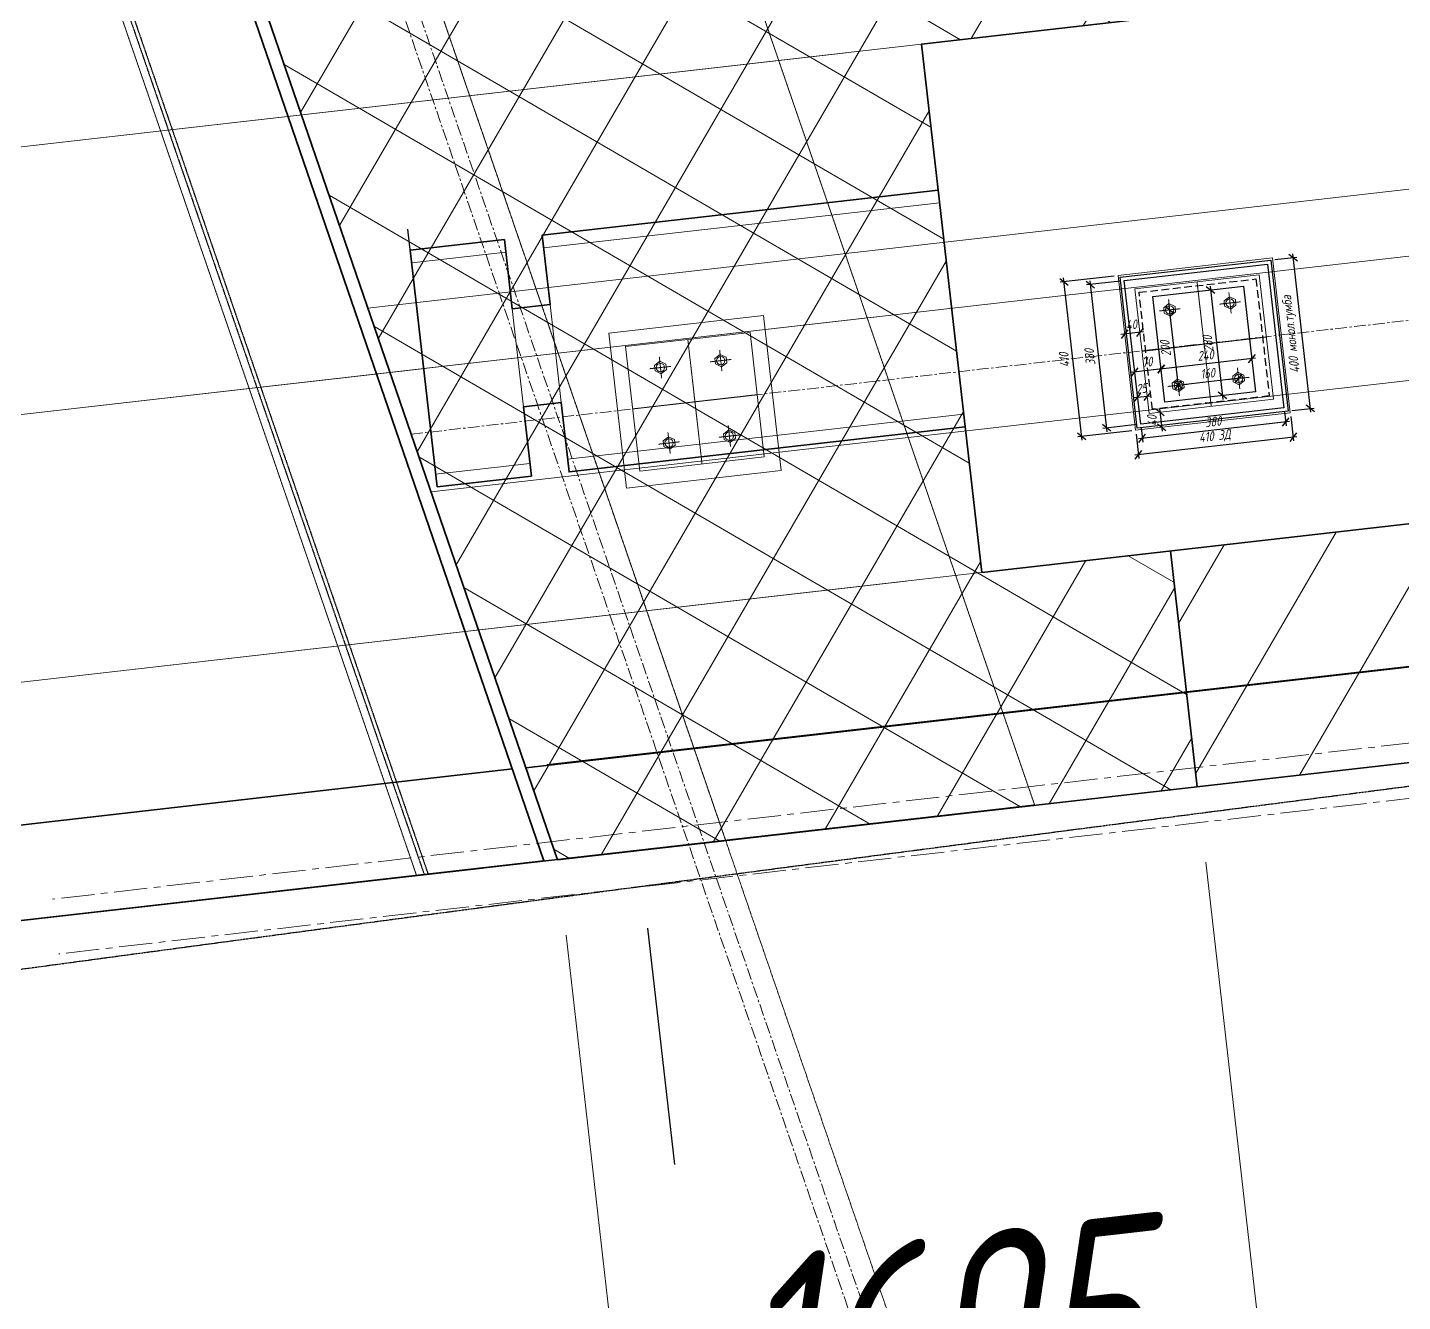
# Model space of a CAD drawing. Header units: millimetres. Extents: x 265754 to 14267433, y -6145605 to 2433772.
# Drawn here: x 7883806 to 7887428, y -587764 to -584410 of the extents above; entities that cross this region are included whole.
import ezdxf

# ---------------------------------------------------------------- set-up
doc = ezdxf.new("R2010")
doc.units = ezdxf.units.MM
for name, pattern in [('невидимая', [9.524999999999999, 6.35, -3.175]), ('осевая', [2, 1.25, -0.25, 0.25, -0.25]), ('осеваяX2', [4, 2.5, -0.5, 0.5, -0.5]), ('Штриховая', [3, 2, -1])]:
    doc.linetypes.add(name, pattern=pattern)
for name, color, linetype, lineweight in [('ИС_Med', 7, 'Continuous', 35), ('ИС_Невид', 4, 'Штриховая', 18), ('ИС_ОПОР_Невид_ригель', 6, 'Штриховая', 18), ('ИС_Ось', 3, 'осевая', 18), ('ИС_РЗМ', 3, 'Continuous', 18), ('ИС_Тон', 3, 'Continuous', 18), ('ИС_Штр', 3, 'Continuous', 9), ('МДП_Ось', 1, 'осеваяX2', 30)]:
    doc.layers.add(name, color=color, linetype=linetype, lineweight=lineweight)
doc.layers.add('ИС_Невидимая', color=4, linetype='невидимая')
doc.styles.add('0', font='isocpeur.ttf', dxfattribs={"width": 0.8, "oblique": 15})
doc.dimstyles.new('М10', dxfattribs={"dimscale": 10, "dimtxt": 2.5, "dimasz": 2, "dimexe": 1, "dimexo": 1, "dimgap": 1, "dimtad": 1, "dimdec": 0, "dimtxsty": '0', "dimblk1": 'OBLIQUE', "dimblk2": 'OBLIQUE', "dimsah": 1, "dimcen": 2.5, "dimdle": 1, "dimclrd": 256, "dimclre": 256, "dimclrt": 256, "dimaunit": 1, "dimadec": 0, "dimazin": 0, "dimtfac": 0.75, "dimtdec": 0, "dimtmove": 1, "dimatfit": 2, "dimldrblk": 'OBLIQUE', "dimfxl": 1, "dimtolj": 1, "dimtzin": 0, "dimlwd": -1, "dimlwe": -1, "dimarcsym": 0})
doc.dimstyles.new('М200', dxfattribs={"dimscale": 200, "dimtxt": 2.5, "dimasz": 2, "dimexe": 1, "dimexo": 1, "dimgap": 0.8, "dimtad": 1, "dimdec": 0, "dimzin": 0, "dimdsep": 46, "dimtxsty": '0', "dimblk": 'OBLIQUE', "dimcen": 0.09, "dimdle": 1, "dimclrd": 256, "dimclre": 256, "dimclrt": 256, "dimadec": 4, "dimazin": 0, "dimtfac": 1, "dimtdec": 0, "dimtmove": 1, "dimatfit": 2, "dimfxl": 1, "dimtolj": 1, "dimtzin": 0, "dimlwd": -1, "dimarcsym": 0})

# ---------------------------------------------------------------- blocks, each defined once
blk = doc.blocks.new('болт БО')
at = {"layer": 'ИС_Тон', "linetype": 'осевая'}
for p, q in [((-27.8473755350301, 0.1288116181356145), (27.84737553503055, -0.1288116181353871)), ((-0.1288116180771794, -27.84737553508876), (0.1288116183113743, 27.84737553520426))]:
    blk.add_line(p, q, dxfattribs=at)
at = {"layer": 'ИС_Тон'}
blk.add_lwpolyline([(14.96664636836476, -7.295342044146537), (15.03303712032357, 7.157535470322273), (0.07648264958743312, 16.64982433590194), (-14.96664636713922, 7.295342045052394), (-15.03303711909848, -7.157535469416189), (-0.07648264836325325, -16.64982433522869)], close=True, dxfattribs=at)
blk.add_circle((1.168700691778213e-10, -4.547473508864641e-13), 11, dxfattribs=at)
blk = doc.blocks.new('_OBLIQUE')
at = {"color": 0, "linetype": 'ByBlock', "lineweight": -2}
blk.add_line((0.5000000000000001, 0.4999999999999999), (-0.5000000000000001, -0.4999999999999999), dxfattribs=at)
blk = doc.blocks.new('*D1481')
at = {"layer": 'Defpoints', "transparency": 16777216}
blk.add_line((134.5914304818616, -114.4579757231695), (-45.40856951812384, -114.4579756183957), dxfattribs=at)
at = {"layer": 'Defpoints', "color": 0, "transparency": 16777216}
for p in [(-35.40856951812384, -114.4579756242165), (-35.40856951812384, -114.4579756242165), (124.5914304818616, -114.4579757192114)]:
    blk.add_point(p, dxfattribs=at)
at = {"layer": 'Defpoints', "transparency": 16777216, "xscale": 20, "yscale": 20, "zscale": 20}
for p, rotation in [((-35.40856951812384, -114.4579756242165), 179.9999999666495), ((124.5914304818616, -114.4579757173487), 359.9999999666495)]:
    blk.add_blockref('_OBLIQUE', p, dxfattribs=dict(at, rotation=rotation))
at = {"layer": 'Defpoints', "transparency": 16777216, "insert": (44.59143049496561, -91.95797567078262), "char_height": 25, "attachment_point": 5, "rotation": 359.99999996664945, "style": '0'}
blk.add_mtext('\\A1;160', dxfattribs=at)
blk = doc.blocks.new('*D1482')
at = {"layer": 'Defpoints', "transparency": 16777216}
blk.add_line((-35.40880475776427, -124.5088569954679), (-35.40880475776432, 95.49114300493969), dxfattribs=at)
at = {"layer": 'Defpoints', "color": 0, "transparency": 16777216}
for p in [(-35.40880475776432, 85.49114300493969), (-35.40880475776432, 85.49114300493969), (-35.40880479215049, -114.5088569954679)]:
    blk.add_point(p, dxfattribs=at)
at = {"layer": 'Defpoints', "transparency": 16777216, "xscale": 20, "yscale": 20, "zscale": 20}
for p, rotation in [((-35.40880475776432, 85.49114300493969), 90), ((-35.40880475776427, -114.5088569954679), 270)]:
    blk.add_blockref('_OBLIQUE', p, dxfattribs=dict(at, rotation=rotation))
at = {"layer": 'Defpoints', "transparency": 16777216, "insert": (-57.90880475776429, -14.50885699526406), "char_height": 25, "attachment_point": 5, "rotation": 90, "style": '0'}
blk.add_mtext('\\A1;200', dxfattribs=at)
blk = doc.blocks.new('*D1484')
at = {"layer": 'Defpoints', "transparency": 16777216}
blk.add_line((174.5911951518974, -66.70392639029888), (-85.40880484811714, -66.70392623895896), dxfattribs=at)
at = {"layer": 'Defpoints', "color": 0, "transparency": 16777216}
for p in [(-75.40880484811714, -66.70392624472152), (-75.40880484811714, -66.70392624477972), (164.5911951518974, -66.70392638718477)]:
    blk.add_point(p, dxfattribs=at)
at = {"layer": 'Defpoints', "transparency": 16777216, "xscale": 20, "yscale": 20, "zscale": 20}
for p, rotation in [((-75.40880484811714, -66.70392624477972), 179.9999999666495), ((164.5911951518974, -66.70392638447811), 359.9999999666495)]:
    blk.add_blockref('_OBLIQUE', p, dxfattribs=dict(at, rotation=rotation))
at = {"layer": 'Defpoints', "transparency": 16777216, "insert": (44.59119516498685, -44.20392631462892), "char_height": 25, "attachment_point": 5, "rotation": 359.99999996664945, "style": '0'}
blk.add_mtext('\\A1;240', dxfattribs=at)
blk = doc.blocks.new('*D1485')
at = {"layer": 'Defpoints', "transparency": 16777216}
blk.add_line((77.3507930776577, 135.4911429380009), (77.35079307765777, -164.5088570619992), dxfattribs=at)
at = {"layer": 'Defpoints', "color": 0, "transparency": 16777216}
for p in [(77.35079324386973, 125.4911429380009), (77.35079307765776, -154.5088570619992), (77.35079307765776, -154.5088570619992)]:
    blk.add_point(p, dxfattribs=at)
at = {"layer": 'Defpoints', "transparency": 16777216, "xscale": 20, "yscale": 20, "zscale": 20}
for p, rotation in [((77.3507930776577, 125.4911429380009), 90), ((77.35079307765776, -154.5088570619992), 270)]:
    blk.add_blockref('_OBLIQUE', p, dxfattribs=dict(at, rotation=rotation))
at = {"layer": 'Defpoints', "transparency": 16777216, "insert": (54.85079307765771, -14.50885706199917), "char_height": 25, "attachment_point": 5, "rotation": 90, "style": '0'}
blk.add_mtext('\\A1;280', dxfattribs=at)
blk = doc.blocks.new('*D1486')
at = {"layer": 'Defpoints', "transparency": 16777216}
blk.add_line((-65.40880484810259, -66.70392624978558), (-155.4088048481026, -66.70392619739869), dxfattribs=at)
at = {"layer": 'Defpoints', "color": 0, "transparency": 16777216}
for p in [(-145.4088048481026, -66.70392620319035), (-145.4088048481026, -66.70392620321945), (-75.40880484810259, -66.70392624472152)]:
    blk.add_point(p, dxfattribs=at)
at = {"layer": 'Defpoints', "transparency": 16777216, "xscale": 20, "yscale": 20, "zscale": 20}
for p, rotation in [((-145.4088048481026, -66.70392620321945), 179.9999999666495), ((-75.40880484810259, -66.70392624396482), 359.9999999666495)]:
    blk.add_blockref('_OBLIQUE', p, dxfattribs=dict(at, rotation=rotation))
at = {"layer": 'Defpoints', "transparency": 16777216, "insert": (-110.4088048350059, -44.20392622359214), "char_height": 25, "attachment_point": 5, "rotation": 359.99999996664945, "style": '0'}
blk.add_mtext('\\A1;70', dxfattribs=at)
blk = doc.blocks.new('*D1487')
at = {"layer": 'Defpoints', "transparency": 16777216}
blk.add_line((-110.4088048882368, -134.3160017164482), (-155.4088048882222, -134.3160016902548), dxfattribs=at)
at = {"layer": 'Defpoints', "color": 0, "transparency": 16777216}
for p in [(-145.4088048882222, -134.3160016960464), (-145.4088048882222, -134.3160016960755), (-120.4088048882368, -134.3160017109185)]:
    blk.add_point(p, dxfattribs=at)
at = {"layer": 'Defpoints', "transparency": 16777216, "xscale": 20, "yscale": 20, "zscale": 20}
for p, rotation in [((-145.4088048882222, -134.3160016960755), 179.9999999666495), ((-120.4088048882368, -134.3160017106275), 359.9999999666495)]:
    blk.add_blockref('_OBLIQUE', p, dxfattribs=dict(at, rotation=rotation))
at = {"layer": 'Defpoints', "transparency": 16777216, "insert": (-132.90880487514, -111.8160017034679), "char_height": 25, "attachment_point": 5, "rotation": 359.99999996664945, "style": '0'}
blk.add_mtext('\\A1;25', dxfattribs=at)
blk = doc.blocks.new('*D1488')
at = {"layer": 'Defpoints', "transparency": 16777216}
blk.add_line((-110.408804787523, 35.37111904114136), (-170.4088047874939, 35.37111907606595), dxfattribs=at)
at = {"layer": 'Defpoints', "color": 0, "transparency": 16777216}
for p in [(-160.4088047874939, 35.37111907024519), (-160.4088047874939, 35.37111907024519), (-120.408804787523, 35.37111904649646)]:
    blk.add_point(p, dxfattribs=at)
at = {"layer": 'Defpoints', "transparency": 16777216, "xscale": 20, "yscale": 20, "zscale": 20}
for p, rotation in [((-160.4088047874939, 35.37111907024519), 179.9999999666495), ((-120.408804787523, 35.37111904696212), 359.9999999666495)]:
    blk.add_blockref('_OBLIQUE', p, dxfattribs=dict(at, rotation=rotation))
at = {"layer": 'Defpoints', "transparency": 16777216, "insert": (-140.4088047743971, 57.87111905837082), "char_height": 25, "attachment_point": 5, "rotation": 359.99999996664945, "style": '0'}
blk.add_mtext('\\A1;40', dxfattribs=at)
blk = doc.blocks.new('*D1489')
at = {"layer": 'Defpoints', "transparency": 16777216}
for p, q in [((-160.4088049446254, -229.5088569208456), (-160.4088049823698, -294.3531216389092)), ((249.5911950553746, -229.5088571642118), (249.5911950176302, -294.3531218775606)), ((259.591195023451, -284.3531218833814), (-170.408804976549, -284.3531216330884))]:
    blk.add_line(p, q, dxfattribs=at)
at = {"layer": 'Defpoints', "color": 0, "transparency": 16777216}
for p in [(-160.4088049388047, -219.5088569208456), (249.5911950611953, -219.5088571642118), (-160.408804976549, -284.3531216389092)]:
    blk.add_point(p, dxfattribs=at)
at = {"layer": 'Defpoints', "transparency": 16777216, "xscale": 20, "yscale": 20, "zscale": 20}
for p, rotation in [((-160.408804976549, -284.3531216389092), 179.9999999666495), ((249.591195023451, -284.3531218775606), 359.9999999666495)]:
    blk.add_blockref('_OBLIQUE', p, dxfattribs=dict(at, rotation=rotation))
at = {"layer": 'Defpoints', "transparency": 16777216, "insert": (44.5911950376391, -259.9781217582349), "char_height": 25, "attachment_point": 5, "rotation": 359.99999996664945, "style": '0'}
blk.add_mtext('\\A1;410 ЗД', dxfattribs=at)
blk = doc.blocks.new('*D1490')
at = {"layer": 'Defpoints', "transparency": 16777216}
for p, q in [((-145.4088049357197, -214.5088569297513), (-145.4088049578446, -252.5192419070809)), ((234.5911950642803, -214.508857155306), (234.5911950421554, -252.51924212827)), ((244.5911950479761, -242.5192421340907), (-155.4088049520239, -242.5192419012601))]:
    blk.add_line(p, q, dxfattribs=at)
at = {"layer": 'Defpoints', "color": 0, "transparency": 16777216}
for p in [(-145.4088049298989, -204.5088569297513), (234.5911950701011, -204.508857155306), (-145.4088049520239, -242.5192419070809)]:
    blk.add_point(p, dxfattribs=at)
at = {"layer": 'Defpoints', "transparency": 16777216, "xscale": 20, "yscale": 20, "zscale": 20}
for p, rotation in [((-145.4088049520239, -242.5192419070809), 179.9999999666495), ((234.5911950479761, -242.51924212827), 359.9999999666495)]:
    blk.add_blockref('_OBLIQUE', p, dxfattribs=dict(at, rotation=rotation))
at = {"layer": 'Defpoints', "transparency": 16777216, "insert": (44.59119506107285, -220.0192420176754), "char_height": 25, "attachment_point": 5, "rotation": 359.99999996664945, "style": '0'}
blk.add_mtext('\\A1;380', dxfattribs=at)
blk = doc.blocks.new('*D1491')
at = {"layer": 'Defpoints', "transparency": 16777216}
blk.add_line((-91.22692861043836, -169.5088569619111), (-91.22692861043835, -229.5088569619403), dxfattribs=at)
at = {"layer": 'Defpoints', "color": 0, "transparency": 16777216}
for p in [(-91.22692858667509, -179.5088569619111), (-91.22692861043836, -219.5088569619403), (-91.22692861043836, -219.5088569619403)]:
    blk.add_point(p, dxfattribs=at)
at = {"layer": 'Defpoints', "transparency": 16777216, "xscale": 20, "yscale": 20, "zscale": 20}
for p, rotation in [((-91.22692861043836, -179.5088569619111), 90), ((-91.22692861043836, -219.5088569619403), 270)]:
    blk.add_blockref('_OBLIQUE', p, dxfattribs=dict(at, rotation=rotation))
at = {"layer": 'Defpoints', "transparency": 16777216, "insert": (-113.7269285986222, -199.5088569619693), "char_height": 25, "attachment_point": 5, "rotation": 90, "style": '0'}
blk.add_mtext('\\A1;40', dxfattribs=at)
blk = doc.blocks.new('*D1492')
at = {"layer": 'Defpoints', "transparency": 16777216}
for p, q in [((-235.8727593066544, 185.4911430702487), (-235.8727593066543, -214.5088569297515)), ((-155.4088047043297, 175.4911430702487), (-245.8727593066544, 175.4911430702487)), ((-155.408804929899, -204.5088569297515), (-245.8727593066543, -204.5088569297515))]:
    blk.add_line(p, q, dxfattribs=at)
at = {"layer": 'Defpoints', "color": 0, "transparency": 16777216}
for p in [(-145.4088047043297, 175.4911430702487), (-235.8727593066543, -204.5088569297515), (-145.408804929899, -204.5088569297515)]:
    blk.add_point(p, dxfattribs=at)
at = {"layer": 'Defpoints', "transparency": 16777216, "xscale": 20, "yscale": 20, "zscale": 20}
for p, rotation in [((-235.8727593066544, 175.4911430702487), 90), ((-235.8727593066543, -204.5088569297515), 270)]:
    blk.add_blockref('_OBLIQUE', p, dxfattribs=dict(at, rotation=rotation))
at = {"layer": 'Defpoints', "transparency": 16777216, "insert": (-258.3727593066543, -14.50885692975131), "char_height": 25, "attachment_point": 5, "rotation": 90, "style": '0'}
blk.add_mtext('\\A1;380', dxfattribs=at)
blk = doc.blocks.new('*D1493')
at = {"layer": 'Defpoints', "transparency": 16777216}
for p, q in [((-170.4088046954385, 190.4911430791545), (-313.6341531854233, 190.4911430791545)), ((-303.6341531854232, -229.5088569208457), (-303.6341531854233, 200.4911430791545)), ((-170.4088049388047, -219.5088569208457), (-313.6341531854232, -219.5088569208457))]:
    blk.add_line(p, q, dxfattribs=at)
at = {"layer": 'Defpoints', "color": 0, "transparency": 16777216}
for p in [(-303.6341531854233, 190.4911430791545), (-160.4088046954385, 190.4911430791545), (-160.4088049388047, -219.5088569208457)]:
    blk.add_point(p, dxfattribs=at)
at = {"layer": 'Defpoints', "transparency": 16777216, "xscale": 20, "yscale": 20, "zscale": 20}
for p, rotation in [((-303.6341531854233, 190.4911430791545), 90), ((-303.6341531854232, -219.5088569208457), 270)]:
    blk.add_blockref('_OBLIQUE', p, dxfattribs=dict(at, rotation=rotation))
at = {"layer": 'Defpoints', "transparency": 16777216, "insert": (-326.1341531854232, -14.50885692084554), "char_height": 25, "attachment_point": 5, "rotation": 90, "style": '0'}
blk.add_mtext('\\A1;410', dxfattribs=at)
blk = doc.blocks.new('*D1483')
at = {"layer": 'Defpoints', "transparency": 16777216}
for p, q in [((254.5911953015931, 185.4911428387568), (313.449826034008, 185.4911428387568)), ((303.4498260340081, -224.5088571612724), (303.449826034008, 195.4911428387569)), ((254.591195064164, -214.5088571612724), (313.4498260340081, -214.5088571612724))]:
    blk.add_line(p, q, dxfattribs=at)
at = {"layer": 'Defpoints', "color": 0, "transparency": 16777216}
for p in [(244.5911953015931, 185.4911428387568), (303.449826034008, 185.4911428387568), (244.591195064164, -214.5088571612724)]:
    blk.add_point(p, dxfattribs=at)
at = {"layer": 'Defpoints', "transparency": 16777216, "xscale": 20, "yscale": 20, "zscale": 20}
for p, rotation in [((303.449826034008, 185.4911428387568), 90), ((303.4498260340081, -214.5088571612724), 270)]:
    blk.add_blockref('_OBLIQUE', p, dxfattribs=dict(at, rotation=rotation))
at = {"layer": 'Defpoints', "transparency": 16777216, "insert": (277.199826034008, -14.50885716125785), "char_height": 25, "attachment_point": 5, "rotation": 90, "style": '0'}
blk.add_mtext('\\A1;400 монол.тумба', dxfattribs=at)
blk = doc.blocks.new('A$C545E156D')
at = {"layer": 'ИС_Тон'}
for points in [[(289.4314504628419, -16.71632384730037), (-16.71632384735858, -289.431450462871), (-289.431450462871, 16.71632384730037), (16.71632384730037, 289.4314504628419)], [(232.9570211042301, -13.45460212099715), (-13.45460212102626, -232.9570211042301), (-232.9570211042883, 13.45460212099715), (13.45460212096805, 232.9570211042301)]]:
    blk.add_lwpolyline(points, close=True, dxfattribs=at)
at = {"layer": 'ИС_Тон', "linetype": 'осевая'}
for points in [[(123.2058116125991, 109.7512094916019), (-123.2058116126573, -109.751209491631)], [(109.7512094915728, -123.2058116126282), (-109.751209491631, 123.2058116126282)]]:
    blk.add_lwpolyline(points, dxfattribs=at)
at = {"layer": 'ИС_Тон', "rotation": 221.6945127324549}
for p in [(-6.779733455390669, 127.8828964885033), (-126.2520356252207, 21.45748122388613), (126.2520356253372, -21.45748122376972), (6.779733455507085, -127.8828964883869)]:
    blk.add_blockref('болт БО', p, dxfattribs=at)
blk = doc.blocks.new('*D1741')
at = {"layer": 'Defpoints', "color": 0, "transparency": 16777216}
for p in [(11918.0101782736, -4484.543940834177), (10232.9464191242, -4676.682758318668), (12113.36199312614, -6197.785792750166)]:
    blk.add_point(p, dxfattribs=at)
at = {"layer": 'ИС_РЗМ', "transparency": 16777216}
for p, q in [((11940.6682892944, -4683.256320934081), (12136.02010414694, -6396.498172850072)), ((10255.60453014499, -4875.395138418573), (10450.95634499753, -6588.636990334563)), ((10229.58585387683, -6412.582721255451), (12312.07437322605, -6175.127681729372))]:
    blk.add_line(p, q, dxfattribs=at)
at = {"layer": 'ИС_РЗМ', "transparency": 16777216, "xscale": 400, "yscale": 400, "zscale": 400}
for p, rotation in [((12113.36199312614, -6197.785792750166), 6.505036691581354), ((10428.29823397674, -6389.924610234657), 186.5050366915814)]:
    blk.add_blockref('_OBLIQUE', p, dxfattribs=dict(at, rotation=rotation))
at = {"layer": 'ИС_РЗМ', "transparency": 16777216, "insert": (11228.34615538745, -5921.26948880509), "char_height": 500, "attachment_point": 5, "rotation": 6.505036691581369, "style": '0'}
blk.add_mtext('\\A1;1695', dxfattribs=at)
blk = doc.blocks.new('*D1742')
at = {"layer": 'Defpoints', "color": 0, "transparency": 16777216}
for p in [(32087.49713647319, -2184.725104696236), (32297.24371633878, -4024.209519697535), (11918.37099996262, -4484.502798658275)]:
    blk.add_point(p, dxfattribs=at)
at = {"layer": 'ИС_РЗМ', "transparency": 16777216}
for p, q in [((32110.15524749763, -2383.437484795722), (32319.90182736322, -4222.921899797024)), ((11929.40519972872, -6346.645324684001), (32495.95609643827, -4001.551408673097)), ((11941.02911098705, -4683.215178757763), (12150.77569085264, -6522.699593759055))]:
    blk.add_line(p, q, dxfattribs=at)
at = {"layer": 'ИС_РЗМ', "transparency": 16777216, "xscale": 400, "yscale": 400, "zscale": 400}
for p, rotation in [((32297.24371633878, -4024.209519697533), 6.505036692631345), ((12128.11757982821, -6323.987213659565), 186.5050366926314)]:
    blk.add_blockref('_OBLIQUE', p, dxfattribs=dict(at, rotation=rotation))
at = {"layer": 'ИС_РЗМ', "transparency": 16777216, "insert": (22170.19668991268, -4801.512653992004), "char_height": 500, "attachment_point": 5, "rotation": 6.505036692631358, "style": '0'}
blk.add_mtext('\\A1;20300', dxfattribs=at)
blk = doc.blocks.new('*D1687')
at = {"layer": 'Defpoints', "color": 0, "transparency": 16777216}
for p in [(11191.99623199605, -2529.205802275334), (11271.29962056834, -3224.699132622218), (5284.891100084511, -3907.297311983131)]:
    blk.add_point(p, dxfattribs=at)
at = {"layer": 'ИС_РЗМ', "transparency": 16777216}
for p, q in [((10993.28385189613, -2551.863913296083), (5006.875331412301, -3234.462092656996)), ((5182.929600491465, -3013.091601536337), (5307.549211105258, -4106.009692083043)), ((11072.58724046843, -3247.357243642967), (5086.178719984599, -3929.95542300388))]:
    blk.add_line(p, q, dxfattribs=at)
at = {"layer": 'ИС_РЗМ', "transparency": 16777216, "xscale": 400, "yscale": 400, "zscale": 400}
for p, rotation in [((5205.587711512213, -3211.803981636248), 96.50503669156787), ((5284.89110008451, -3907.297311983132), 276.5050366915679)]:
    blk.add_blockref('_OBLIQUE', p, dxfattribs=dict(at, rotation=rotation))
at = {"layer": 'ИС_РЗМ', "transparency": 16777216, "insert": (4902.460550126016, -3598.635888320479), "char_height": 440.0000000000001, "attachment_point": 5, "rotation": 96.50503669156788, "style": '0'}
blk.add_mtext('\\A1;700', dxfattribs=at)
blk = doc.blocks.new('*D1688')
at = {"layer": 'Defpoints', "color": 0, "transparency": 16777216}
for p in [(11847.56440297171, -3863.526610399247), (11918.37099991826, -4484.502798269851), (5397.633336429775, -5228.027674990331)]:
    blk.add_point(p, dxfattribs=at)
at = {"layer": 'ИС_РЗМ', "transparency": 16777216}
for p, q in [((11648.8520228718, -3886.184721420013), (5128.114359383311, -4629.709598140493)), ((5304.168628462454, -4408.339107019818), (5397.633336429774, -5228.027674990331)), ((11719.65861981835, -4507.160909290618), (5198.920956329865, -5250.685786011098)), ((5397.633336429774, -5228.027674990331), (5595.215871620469, -6960.833017762816))]:
    blk.add_line(p, q, dxfattribs=at)
at = {"layer": 'ИС_РЗМ', "transparency": 16777216, "xscale": 400, "yscale": 400, "zscale": 400}
for p, rotation in [((5326.82673948322, -4607.051487119727), 96.50503669157337), ((5397.633336429774, -5228.027674990331), 276.5050366915734)]:
    blk.add_blockref('_OBLIQUE', p, dxfattribs=dict(at, rotation=rotation))
at = {"layer": 'ИС_РЗМ', "transparency": 16777216, "insert": (5157.829400418168, -6435.012188957188), "char_height": 500, "attachment_point": 5, "rotation": 96.50503669157338, "style": '0'}
blk.add_mtext('\\A1;625', dxfattribs=at)
blk = doc.blocks.new('*D1694')
at = {"layer": 'Defpoints', "color": 0, "transparency": 16777216}
for p in [(10638.44909434906, -1384.548044214491), (10717.75248292083, -2080.041374561144), (5148.942433959986, -2715.023031358673)]:
    blk.add_point(p, dxfattribs=at)
at = {"layer": 'ИС_РЗМ', "transparency": 16777216}
for p, q in [((10439.73671424913, -1407.206155235099), (4870.926665288285, -2042.187812032628)), ((5046.980934367604, -1820.817320912093), (5171.600544980595, -2913.735411458599)), ((10519.0401028209, -2102.699485581751), (4950.23005386006, -2737.681142379281))]:
    blk.add_line(p, q, dxfattribs=at)
at = {"layer": 'ИС_РЗМ', "transparency": 16777216, "xscale": 400, "yscale": 400, "zscale": 400}
for p, rotation in [((5069.639045388212, -2019.52970101202), 96.50503669152756), ((5148.942433959987, -2715.023031358673), 276.5050366915276)]:
    blk.add_blockref('_OBLIQUE', p, dxfattribs=dict(at, rotation=rotation))
at = {"layer": 'ИС_РЗМ', "transparency": 16777216, "insert": (4766.511884001726, -2406.361607695895), "char_height": 440.0000000000001, "attachment_point": 5, "rotation": 96.50503669152758, "style": '0'}
blk.add_mtext('\\A1;700', dxfattribs=at)
blk = doc.blocks.new('*D1695')
at = {"layer": 'Defpoints', "color": 0, "transparency": 16777216}
for p in [(11271.29962056829, -3224.699132622221), (11350.60300914064, -3920.192462969108), (5364.194488658282, -4602.790642330365)]:
    blk.add_point(p, dxfattribs=at)
at = {"layer": 'ИС_РЗМ', "transparency": 16777216}
for p, q in [((11072.58724046838, -3247.357243642983), (5086.178719986017, -3929.955423004241)), ((5262.232989065162, -3708.584931883568), (5386.852599679048, -4801.503022430273)), ((11151.89062904074, -3942.85057398987), (5165.482108558374, -4625.448753351128))]:
    blk.add_line(p, q, dxfattribs=at)
at = {"layer": 'ИС_РЗМ', "transparency": 16777216, "xscale": 400, "yscale": 400, "zscale": 400}
for p, rotation in [((5284.891100085926, -3907.297311983477), 96.50503669157271), ((5364.194488658283, -4602.790642330364), 276.5050366915727)]:
    blk.add_blockref('_OBLIQUE', p, dxfattribs=dict(at, rotation=rotation))
at = {"layer": 'ИС_РЗМ', "transparency": 16777216, "insert": (4981.76393869976, -4294.12921866774), "char_height": 440.0000000000001, "attachment_point": 5, "rotation": 96.50503669157271, "style": '0'}
blk.add_mtext('\\A1;700', dxfattribs=at)
blk = doc.blocks.new('*D1697')
at = {"layer": 'Defpoints', "color": 0, "transparency": 16777216}
for p in [(8883.356074985699, 5360.038814472618), (2350.495231585259, 4615.131596319299), (9880.312959880572, -3383.305909766118)]:
    blk.add_point(p, dxfattribs=at)
at = {"layer": 'ИС_РЗМ', "transparency": 16777216}
for p, q in [((8684.64369488579, 5337.380703451871), (2151.782851485347, 4592.473485298553)), ((3370.110227500872, -4326.925508019346), (2327.837120564513, 4813.843976419211)), ((9681.60057978066, -3405.964020786862), (3148.739736380215, -4150.871238940181))]:
    blk.add_line(p, q, dxfattribs=at)
at = {"layer": 'ИС_РЗМ', "transparency": 16777216, "xscale": 400, "yscale": 400, "zscale": 400}
for p, rotation in [((2350.495231585259, 4615.131596319299), 96.50503669156726), ((3347.452116480126, -4128.213127919435), 276.5050366915672)]:
    blk.add_blockref('_OBLIQUE', p, dxfattribs=dict(at, rotation=rotation))
at = {"layer": 'ИС_РЗМ', "transparency": 16777216, "insert": (2476.387961345359, 200.9752760360341), "char_height": 500, "attachment_point": 5, "rotation": 96.50503669156727, "style": '0'}
blk.add_mtext('\\A1;5х1900=8800', dxfattribs=at)
blk = doc.blocks.new('*D1698')
at = {"layer": 'Defpoints', "color": 0, "transparency": 16777216}
for p in [(10082.83643360523, -3360.213240101294), (3347.452116480275, -4128.213127920437), (10232.9464191242, -4676.682758318726)]:
    blk.add_point(p, dxfattribs=at)
at = {"layer": 'ИС_РЗМ', "transparency": 16777216}
for p, q in [((9884.124053505324, -3382.871351122071), (3148.739736380366, -4150.871238941212)), ((3520.220213020016, -5643.395026237778), (3324.794005459499, -3929.500747820529)), ((10034.23403902429, -4699.340869339503), (3298.849721899333, -5467.340757158645))]:
    blk.add_line(p, q, dxfattribs=at)
at = {"layer": 'ИС_РЗМ', "transparency": 16777216, "xscale": 400, "yscale": 400, "zscale": 400}
for p, rotation in [((3347.452116480274, -4128.213127920437), 96.50503669157571), ((3497.562101999241, -5444.68264613787), 276.5050366915757)]:
    blk.add_blockref('_OBLIQUE', p, dxfattribs=dict(at, rotation=rotation))
at = {"layer": 'ИС_РЗМ', "transparency": 16777216, "insert": (3049.92139655243, -4828.931845193106), "char_height": 500, "attachment_point": 5, "rotation": 96.50503669157571, "style": '0'}
blk.add_mtext('\\A1;1325', dxfattribs=at)
blk = doc.blocks.new('*D1714')
at = {"layer": 'Defpoints', "color": 0, "transparency": 16777216}
for p in [(11618.92151456129, -1977.285884656595), (11675.56679211545, -2474.066834929866), (4444.143960003836, -3298.627344368047)]:
    blk.add_point(p, dxfattribs=at)
at = {"layer": 'ИС_РЗМ', "transparency": 16777216}
for p, q in [((11420.20913446135, -1999.943995677193), (4188.786302349738, -2824.504505115374)), ((11476.85441201552, -2496.724945950464), (4245.431579903907, -3321.285455388645)), ((4364.840571429069, -2603.134013994847), (4444.143960003835, -3298.627344368047)), ((4444.143960003835, -3298.627344368047), (4619.061699074045, -4832.661678507462))]:
    blk.add_line(p, q, dxfattribs=at)
at = {"layer": 'ИС_РЗМ', "transparency": 16777216, "xscale": 400, "yscale": 400, "zscale": 400}
for p, rotation in [((4387.498682449666, -2801.846394094776), 96.50503669152461), ((4444.143960003835, -3298.627344368047), 276.5050366915246)]:
    blk.add_blockref('_OBLIQUE', p, dxfattribs=dict(at, rotation=rotation))
at = {"layer": 'ИС_РЗМ', "transparency": 16777216, "insert": (4181.675227872192, -4306.840849701463), "char_height": 500, "attachment_point": 5, "rotation": 96.50503669152462, "style": '0', "bg_fill": 3, "box_fill_scale": 1.1, "bg_fill_color": 256, "bg_fill_true_color": 13158600, "bg_fill_transparency": 0}
blk.add_mtext('\\A1;500', dxfattribs=at)
blk = doc.blocks.new('Б24')
for points in [[(-12.00239487175381, 0.3108262185612602), (-11.75239487175381, 0.3108262185620561), (-11.75239487175324, 0.1272950456059334), (-11.65239487175323, 0.1272950456062176), (-11.6523948717538, 0.3108262185623403), (-10.60240299486054, 0.3108361111322324)], [(-12.00239487175183, -0.3162361273509759), (-12.00239487175381, 0.3108262185612602)], [(-12.00239487175186, -0.3162361273509191), (-11.75239487175183, -0.3162361273501801), (-11.75239487175243, -0.1327049543941143), (-11.65239487175241, -0.1327049543938301), (-11.65239487175184, -0.3162361273498959), (-10.60238674828784, -0.3162262347800606)]]:
    blk.add_lwpolyline(points)
at = {"layer": 'Defpoints'}
blk.add_lwpolyline([(-11.58190973150127, -2.160094361550932), (-11.5819097315032, -1.533032015638753)], dxfattribs=at)
at = {"layer": 'ИС_Med'}
blk.add_lwpolyline([(-10.60239487377694, -0.7026100440270966), (10.69760512621725, -0.7026100440417054), (10.69760512621724, 0.6973899559525307), (-10.60239487377693, 0.6973899559670258)], close=True, dxfattribs=at)
at = {"layer": 'ИС_Невид', "ltscale": 4}
for points in [[(-11.75239487175243, -0.1327049543941143), (-11.75239487175324, 0.1272950456059334)], [(-11.65239487175241, -0.1327049543938301), (-11.65239487175323, 0.1272950456062176)]]:
    blk.add_lwpolyline(points, dxfattribs=at)
at = {"layer": 'ИС_Ось', "linetype": 'осевая', "ltscale": 25}
blk.add_lwpolyline([(-12.00239487376528, -0.002610044030063818), (11.99760512623473, -0.002610044030063818)], dxfattribs=at)
at = {"layer": 'ИС_Тон'}
for points in [[(-12.00239487175371, 0.2772950456051717), (-11.75239487175372, 0.2772950456059675)], [(-11.6523948717537, 0.2772950456062517), (-10.60240212610061, 0.2773049381761439)], [(-12.00239487175193, -0.2827049543948874), (-11.75239487175193, -0.2827049543940916)], [(-11.65239487175195, -0.2827049543937505), (-10.60238761704777, -0.2826950618239152)]]:
    blk.add_lwpolyline(points, dxfattribs=at)
blk = doc.blocks.new('*U1658')
at = {"layer": 'Defpoints'}
for points in [[(244.5911950641639, -214.5088571612723), (-155.4088049358361, -214.5088569238142), (-155.408804698407, 185.4911430761858), (244.591195301593, 185.4911428387568)], [(164.5911950997724, -154.5088571137458), (-75.40880490022755, -154.5088569713116), (-75.40880473403013, 125.4911430286884), (164.5911952659699, 125.4911428862542)]]:
    blk.add_lwpolyline(points, close=True, dxfattribs=at)
at = {"layer": 'Defpoints', "color": 1, "ltscale": 250}
blk.add_lwpolyline([(234.5911950701011, -204.508857155306), (-145.4088049298989, -204.5088569297513), (-145.4088047043297, 175.4911430702487), (234.5911952956703, 175.491142844694)], close=True, dxfattribs=at)
at = {"layer": 'Defpoints', "color": 1, "linetype": 'Штриховая', "ltscale": 10}
blk.add_lwpolyline([(199.5911950908667, -169.5088571345259), (-110.4088049091188, -169.5088569505315), (-110.4088047251098, 140.4911430494685), (199.5911952748902, 140.4911428654741)], close=True, dxfattribs=at)
at = {"layer": 'ИС_Тон'}
for points in [[(249.5911950611953, -219.5088571642118), (-160.4088049388047, -219.5088569208456), (-160.4088046954384, 190.4911430791544), (249.591195304547, 190.4911428357882)], [(209.591195084944, -179.5088571404631), (-120.4088049150414, -179.5088569445943), (-120.4088047191872, 150.4911430554057), (209.5911952808274, 150.4911428595369)]]:
    blk.add_lwpolyline(points, close=True, dxfattribs=at)
at = {"layer": 'ИС_Тон', "linetype": 'осевая'}
for points in [[(44.5911950849295, -179.5088570425578), (44.59119528081283, 150.4911429574422)], [(209.5911951828784, -14.50885714046308), (-120.408804817107, -14.5088569445943)]]:
    blk.add_lwpolyline(points, dxfattribs=at)
at = {"layer": 'ИС_Тон', "rotation": 179.9999999659908}
for p in [(-35.40880475764789, 85.49114300493966), (124.5911952423521, 85.49114290997386), (-35.40880487637696, -114.5088569950603), (124.591195123623, -114.5088570900261)]:
    blk.add_blockref('болт БО', p, dxfattribs=at)
at = {"layer": 'Defpoints'}
for base, p1, p2, angle, picture, middle in [((-303.6341531854233, 190.4911430791545), (-160.4088049388047, -219.5088569208456), (-160.4088046954384, 190.4911430791544), 269.9999999660241, '*D1493', (-326.1341531854232, -14.50885692084554)), ((-235.8727593066543, -204.5088569297515), (-145.4088047043297, 175.4911430702487), (-145.4088049298989, -204.5088569297513), 269.9999999660241, '*D1492', (-258.3727593066543, -14.50885692975131)), ((77.35079307765776, -154.5088570619992), (77.3507932438697, 125.4911429380008), (77.35079307765773, -154.5088570619992), 269.9999999660241, '*D1485', (54.85079307765771, -14.50885706199917)), ((-35.40880475776432, 85.49114300493969), (-35.40880479215048, -114.5088569954678), (-35.4088047577643, 85.49114300493966), 269.9999999660241, '*D1482', (-57.90880475776429, -14.50885699526406)), ((-145.4088048481026, -66.70392620321945), (-75.40880484810259, -66.70392624472152), (-145.4088048481026, -66.70392620319035), 179.9999999666495, '*D1486', (-110.4088048350059, -44.20392622359214)), ((-75.40880484814625, -66.70392624469059), (164.5911951518974, -66.70392638718477), (-75.40880484811714, -66.70392624472152), 179.9999999666495, '*D1484', (44.59119516498685, -44.20392631462892)), ((-35.40856951812384, -114.4579756242165), (124.5914304818616, -114.4579757192114), (-35.40856951812384, -114.4579756242165), 179.9999999666495, '*D1481', (44.59143049496561, -91.95797567078262)), ((-145.4088049520239, -242.5192419070809), (234.5911950701011, -204.508857155306), (-145.4088049298989, -204.5088569297513), 179.9999999666495, '*D1490', (44.59119506107285, -220.0192420176754))]:
    dim = blk.add_linear_dim(base=base, p1=p1, p2=p2, angle=angle, dimstyle='М10', dxfattribs=at)
    dim.commit()
    dim.dimension.update_dxf_attribs({"geometry": picture, "text_midpoint": middle})
for base, p1, p2, angle, text, picture, middle in [((303.449826034008, 185.4911428387568), (244.5911950641639, -214.5088571612723), (244.591195301593, 185.4911428387568), 269.9999999660241, '<> монол.тумба', '*D1483', (277.199826034008, -14.50885716125785)), ((-160.408804976549, -284.3531216389092), (249.5911950611953, -219.5088571642118), (-160.4088049388047, -219.5088569208456), 179.9999999666495, '<> ЗД', '*D1489', (44.5911950376391, -259.9781217582349))]:
    dim = blk.add_linear_dim(base=base, p1=p1, p2=p2, angle=angle, text=text, dimstyle='М10', dxfattribs=at)
    dim.commit()
    dim.dimension.update_dxf_attribs({"geometry": picture, "text_midpoint": middle})
for base, p1, p2, angle, picture, middle, set_off in [((-160.4088047874815, 35.37111907025849), (-120.4088047875106, 35.37111904650976), (-160.4088047874815, 35.37111907025849), 179.9999999666495, '*D1488', (-140.4088047874815, 35.37111905838412), (1.233502189279534e-11, 1.330136001342908e-11)), ((-145.408804888205, -134.3160016960503), (-120.4088048882195, -134.3160017108933), (-145.408804888205, -134.3160016960212), 179.9999999666495, '*D1487', (-132.9088048882195, -134.3160017034427), (1.722355591482483e-11, 2.521005626476835e-11)), ((-91.22692861044195, -219.5088569619442), (-91.22692858667864, -179.508856961915), (-91.22692861044192, -219.5088569619441), 269.9999999660241, '*D1491', (-91.22692859862576, -199.5088569619732), (-3.581135388230905e-12, -3.893774191965349e-12))]:
    dim = blk.add_linear_dim(base=base, p1=p1, p2=p2, angle=angle, dimstyle='М10', dxfattribs=at)
    dim.commit()
    dim.dimension.update_dxf_attribs({"geometry": picture, "text_midpoint": middle, "dimtype": 128, "insert": set_off})
blk = doc.blocks.new('*U1651')
at = {"layer": 'ИС_Med', "color": 0, "linetype": 'ByBlock', "lineweight": -2, "transparency": 16777216}
blk.add_blockref('*U1658', (0, 0), dxfattribs=at)
blk = doc.blocks.new('План Узловая')
at = {"layer": 'ИС_Штр'}
h = blk.add_hatch(dxfattribs=at)
h.set_pattern_fill('ANSI37', color=256, scale=75, angle=14.81052377493742)
h.set_pattern_definition([(59.81052377493736, (33061.25388153509, -22985.66987976362), (-205.8274345762676, 119.7438215556539), []), (149.8105237749374, (33061.25388153509, -22985.66987976362), (-119.7438215556539, -205.8274345762676), [])])
h.paths.add_polyline_path([(9293.444653318438, 2991.247462820029), (9790.40604714962, 3047.913315389073), (9720.369935901312, 3543.167380314437), (8819.200904224126, 3440.411890405812), (8660.594127079647, 4831.398551099061), (9157.555520910711, 4888.064403668395), (9087.519409644767, 5383.318468718207), (8186.350378004776, 5280.562978813774), (8027.74360086018, 6671.54963950743), (8524.704994691361, 6728.215492076473), (8449.069890916406, 7263.062329342298), (6234.428917039069, 6949.879959713551), (10232.9464191242, -4676.682758318726), (11918.0101782736, -4484.543940834177), (11847.20358132705, -3863.567752964329), (11350.60300914064, -3920.192462968989), (11191.99623199611, -2529.20580227545), (11688.95762582723, -2472.539949706406), (11618.92151456128, -1977.285884656594), (10717.7524829203, -2080.041374561086), (10559.14570577675, -689.0547138677211), (11056.10709960788, -632.3888612983283), (10986.0709883541, -137.1347963346634), (10084.90195663384, -239.8902862481773), (9926.295179490291, 1151.096374445478), (10423.25657332136, 1207.762227014522), (10353.22046206088, 1703.016292026034), (9452.051430462045, 1600.260802126315)])
h = blk.add_hatch(dxfattribs=at)
h.set_pattern_fill('ANSI31', color=256, scale=75, angle=14.81052377493742)
h.set_pattern_definition([(59.81052377493738, (-2382.690224615217, -204.9197885096073), (-205.8274345762676, 119.7438215556539), [])])
h.paths.add_polyline_path([(32016.69053952728, -1563.748916826444), (11847.56440297177, -3863.526610399946), (11918.0101782736, -4484.543940834235), (20939.03897182853, -3457.743815210764), (21604.09737047454, -3984.567294067296), (22199.25086012442, -3915.530306489556), (22725.47027375124, -3252.227008337679), (32087.49713647115, -2184.725104677549)])
at = {"layer": 'ИС_Med'}
blk.add_line((10232.9464191242, -4676.682758318668), (6233.921597580658, 6951.355101812631), dxfattribs=at)
at = {"layer": 'ИС_Med', "color": 4}
blk.add_lwpolyline([(10197.43139648438, -4679.495761871338), (6199.229243755341, 6946.150008738041), (-2034.57527756691, 5781.770570993423), (1946.751206159592, -5794.805506587029), (8318.773765444756, -4893.709054470062)], close=True, dxfattribs=at)
at = {"layer": 'ИС_Med'}
for points in [[(10149.6766130504, -4434.557615104772), (32095.84325178718, -1932.153487388219), (65313.53597854835, 264.3771739467629), (98056.22465341061, 623.8935575291398), (100215.1736815489, 528.4554030880099)], [(100302.5643072961, 274.3480767873116), (98052.0735818771, 373.8329087988241), (65323.16334751365, 14.46781313285464), (32087.49713647336, -2184.725104697689), (10232.9464191242, -4676.682758318668)], [(10205.74393415451, -4426.927973508835), (27418.40691447258, -2464.259977698326)], [(11847.56440297171, -3863.526610399247), (11918.37099991832, -4484.502798269852)], [(1863.94491481781, -5554.028133749962), (8287.104026079178, -4645.700231254101), (10114.16159033775, -4437.37061882019)]]:
    blk.add_lwpolyline(points, dxfattribs=at)
at = {"layer": 'ИС_Невидимая', "ltscale": 0.2}
for points in [[(5886.612585783005, 6901.94147670269), (9881.981101036072, -4715.464873790741)], [(5896.696994066238, 6903.367558836937), (9892.156916975975, -4714.304579973221)]]:
    blk.add_lwpolyline(points, dxfattribs=at)
at = {"layer": 'ИС_ОПОР_Невид_ригель', "ltscale": 0.2}
blk.add_lwpolyline([(5851.901863098145, 6941.627134203911), (9861.713544726372, -4717.77587467432), (11489.84410178661, -4532.128846287727), (7480.032420396805, 7127.274163007736)], close=True, dxfattribs=at)
at = {"layer": 'ИС_Ось', "ltscale": 25}
blk.add_lwpolyline([(4570.33546909428, 12957.29969964793), (12005.598810667, -8662.351960881031)], dxfattribs=at)
at = {"layer": 'ИС_Ось', "ltscale": 0.08, "flags": 128}
blk.add_lwpolyline([(6176.442007303238, 8457.851865649223), (12341.17494511604, -9467.45522493124)], dxfattribs=at)
at = {"layer": 'ИС_Ось'}
blk.add_lwpolyline([(6665.967141747475, 7034.450648546219), (10675.77882325649, -4624.952360749245)], dxfattribs=at)
at = {"layer": 'ИС_Ось', "color": 6, "ltscale": 25}
blk.add_lwpolyline([(9847.573756593105, -3556.127595462254), (32014.49761336256, -1028.551701771677), (65278.60788389354, 1171.048334672698), (98071.28474092664, 1531.113591110625), (131535.0598082386, 51.81931855616858), (150671.496040912, -1612.402772589936), (174876.256305989, -4163.637459726888), (175105.0605264671, -4186.049574345408)], dxfattribs=at)
at = {"layer": 'ИС_РЗМ'}
blk.add_line((10232.9464191242, -4676.682758318726), (6704.310838122503, -5079.034220799571), dxfattribs=at)
blk.add_lwpolyline([(11350.60300914058, -3920.192462968756), (11847.3839593904, -3863.547185417439), (11918.3709999182, -4484.502798269852)], dxfattribs=at)
at = {"layer": 'ИС_Тон', "color": 6}
for points in [[(9733.32758267445, -3223.931899015559), (31983.73515025777, -686.8368038067129), (65265.39913364226, 1513.923977501458), (98076.98001101112, 1874.196801085374), (131557.5024906106, 394.162195155106), (150704.3342839665, -1270.963957763452), (174910.9526344611, -3822.394491180312)], [(9899.86719480675, -3708.182185398415), (32028.57839091, -1184.963477240526), (65284.65387161245, 1014.105256131093), (98068.67786801129, 1374.075503719971), (131524.7872101643, -104.8798990177456), (150656.4651249968, -1768.688177603763), (174860.3748961617, -4319.833220821689), (175089.755119015, -4342.301756738918)]]:
    blk.add_lwpolyline(points, dxfattribs=at)
at = {"layer": 'ИС_Med', "xscale": 1000, "yscale": 1000, "zscale": 1000, "rotation": 6.50503669156677}
for p in [(21172.28900164861, -180.803603228298), (21805.13952786796, -2020.954691636376)]:
    blk.add_blockref('Б24', p, dxfattribs=at)
at = {"layer": 'ИС_РЗМ'}
dim = blk.add_aligned_dim(p1=(9880.312959880568, -3383.305909766117), p2=(8883.356074985699, 5360.038814472617), distance=6575.192587513437, text='5х1900=<>', dimstyle='М200', dxfattribs=at)
dim.commit()
dim.dimension.update_dxf_attribs({"geometry": '*D1697', "text_midpoint": (2476.387961345359, 200.9752760360343)})
for base, p1, p2, angle, picture, middle in [((5148.942433959986, -2715.023031358673), (10638.44909434905, -1384.548044214491), (10717.75248292083, -2080.041374561144), 276.50503669152806, '*D1694', (5109.2907396741, -2367.276366185346)), ((5284.891100084511, -3907.297311983131), (11191.99623199605, -2529.205802275334), (11271.29962056834, -3224.69913262222), 276.50503669156717, '*D1687', (5245.239405798363, -3559.550646809689)), ((5364.194488658282, -4602.790642330365), (11271.29962056829, -3224.69913262222), (11350.60300914064, -3920.192462969106), 276.50503669157206, '*D1695', (5324.542794372103, -4255.043977156921))]:
    dim = blk.add_linear_dim(base=base, p1=p1, p2=p2, angle=angle, dimstyle='М200', override={"dimtxt": 2.2}, dxfattribs=at)
    dim.commit()
    dim.dimension.update_dxf_attribs({"geometry": picture, "text_midpoint": middle, "dimtype": 129})
for p1, p2, distance, picture, middle in [((11918.37099996262, -4484.502798658272), (32087.49713647319, -2184.725104696234), -1851.4039377720874, '*D1742', (22170.19668991268, -4801.512653992004)), ((10232.9464191242, -4676.682758318668), (11918.0101782736, -4484.543940834177), -1724.3433459501937, '*D1741', (11228.34615538745, -5921.26948880509))]:
    dim = blk.add_aligned_dim(p1=p1, p2=p2, distance=distance, dimstyle='М200', override={"dimrnd": 5}, dxfattribs=at)
    dim.commit()
    dim.dimension.update_dxf_attribs({"geometry": picture, "text_midpoint": middle})
for base, p1, p2, angle, picture, middle in [((3347.452116480275, -4128.213127920437), (10232.9464191242, -4676.682758318726), (10082.83643360523, -3360.213240101293), 96.5050366915759, '*D1698', (3422.507109239758, -4786.447887029153)), ((5397.633336429775, -5228.027674990331), (11847.56440297171, -3863.526610399247), (11918.37099991826, -4484.502798269852), 276.50503669157297, '*D1688', (5530.415113105498, -6392.528230793252))]:
    dim = blk.add_linear_dim(base=base, p1=p1, p2=p2, angle=angle, dimstyle='М200', dxfattribs=at)
    dim.commit()
    dim.dimension.update_dxf_attribs({"geometry": picture, "text_midpoint": middle, "dimtype": 129})
dim = blk.add_linear_dim(base=(4444.143960003836, -3298.627344368047), p1=(11618.92151456128, -1977.285884656594), p2=(11675.56679211545, -2474.066834929865), angle=276.50503669152494, dimstyle='М200', override={"dimtfill": 1}, dxfattribs=at)
dim.commit()
dim.dimension.update_dxf_attribs({"geometry": '*D1714', "text_midpoint": (4554.260940559558, -4264.356891537842), "dimtype": 129})
at = {"layer": 'ИС_Ось', "ltscale": 25}
blk.add_lwpolyline([(4532.509892398899, 12944.29101994331), (12007.83083983976, -8791.836876253132)], dxfattribs=at)
at = {"layer": 'ИС_Ось', "color": 2, "ltscale": 70}
for points in [[(172669.4865019924, -5094.448025299484), (148220.3896199672, -2510.588124022877), (129234.6710553742, -859.4733675673124), (98054.57211781928, 518.8690849919221), (65324.98813192089, 159.4965908002632), (33630.76804503257, -1936.293949172323), (8903.024143849587, -4780.269644752174)], [(172654.2472980657, -5238.644997055766), (148206.487485762, -2654.926401646415), (129225.1836240305, -1004.195574880687), (98052.16449633686, 373.8339087393761), (65330.57200592806, 14.54916157400294), (33643.84309371328, -2080.746022053769), (8919.59160160087, -4924.320050317932)]]:
    blk.add_lwpolyline(points, dxfattribs=at)
at = {"layer": 'ИС_Med', "rotation": 6.506628258865411}
blk.add_blockref('*U1651', (11890.64304371842, -3309.663331025513), dxfattribs=at)
at = {"layer": 'ИС_РЗМ', "rotation": 324.8105237749375}
blk.add_blockref('A$C545E156D', (10595.16117292881, -3470.884196596337), dxfattribs=at)

msp = doc.modelspace()

# ---------------------------------------------------------------- linework, layer by layer
at = {"layer": 'МДП_Ось', "ltscale": 2, "flags": 128}
msp.add_lwpolyline([(7745001.622699816, -606987.3469548997), (7877975.671842371, -587702.7335560843, -0.06236864998936663), (8025524.211227013, -584833.2387762343), (8060311.475020278, -588503.9777840906, -0.0006835939129815154), (8064647.963750044, -588965.5561574565, -0.002050784183666228), (8068945.643088955, -589446.7901154931, -0.003417982021346858), (8073204.399857371, -589970.8896179863, -0.004785192664712039), (8077420.644997051, -590560.1262297122, -0.006152421236038395), (8081589.752520454, -591236.0556705497, -0.007519673090428431), (8085705.731220321, -592019.4194436958, -0.008886952884495635), (8089760.919793394, -592930.0107675658, -0.01025426574051334), (8093745.70991659, -593986.4974771752, -0.1601430922746664), (8142194.979459252, -626971.5817866789, -0.01025426574051415), (8144637.041831215, -630289.4051171495, -0.008886952884495121), (8146970.882747749, -633728.4336899827, -0.007519673090428205), (8149208.639948982, -637270.6621142833, -0.006152421236037823), (8151365.919931679, -640901.7062184649, -0.004785192664712769), (8153459.823713378, -644608.3880003749, -0.00341798202134681), (8155508.710338524, -648378.5011396599, -0.002050784183666321), (8157531.985006155, -652200.5416261018, -0.0006835937965662914), (8159549.905348123, -656063.4096177267), (8172520.91966569, -680948.8287192169, 0.0006835937965662252), (8174553.117740954, -684839.0214153061, 0.002050784183666108), (8176623.59852187, -688750.2359926797, 0.003417982021346811), (8178752.782435458, -692668.1024814572, 0.004785192664712574), (8180962.479983674, -696579.7653368373, 0.006152421236038173), (8183274.365135632, -700471.0344437187, 0.007519673090428224), (8185709.706786371, -704326.0265821889, 0.00888695288449564), (8188289.053534934, -708126.8199892087, 0.0102542657405136), (8191031.862540027, -711853.1321932863, 0.2138723582029365), (8267493.159041332, -753023.1565758577, 0.01025426574051386), (8272116.728784582, -753261.7887793385, 0.008886952884493567), (8276709.695529633, -753322.7527808128, 0.007519673090428079), (8281268.633540709, -753233.6600732633, 0.00615242123603774), (8285789.893270246, -753021.5313026065, 0.004785192664712645), (8290271.923544791, -752712.866213354, 0.003417982021346183), (8294714.809639372, -752333.570654759, 0.00205078418366582), (8299119.826125621, -751908.9297692239, 0.0006835938547737791), (8303489.006009336, -751463.6145561301), (8316855.875787281, -750088.9270818072)], format="xyb", dxfattribs=at)

# ---------------------------------------------------------------- next in the draw order: block references
at = {"layer": 'ИС_Ось', "color": 4, "ltscale": 0.05}
msp.add_blockref('План Узловая', (7874968.788125941, -581924.4700561167), dxfattribs=at)

doc.saveas('drawing.dxf')
